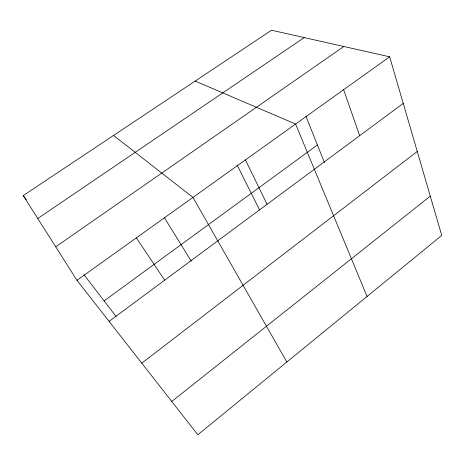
<?xml version="1.0" encoding="UTF-8"?>
<svg xmlns="http://www.w3.org/2000/svg" width="465" height="465" viewBox="0 0 465 465"><rect width="100%" height="100%" fill="white"/><g stroke="black" fill="none" stroke-linecap="round" stroke-linejoin="round"><path stroke-width="0.7" d="M171.759 401.469L430.288 196.125M141.784 363.159L417.262 151.462M109.095 321.379L403.242 103.404M104.119 300.913L317.415 144.964M76.969 280.325L389.658 56.817L441.75 235.43L197.823 434.781L76.969 280.325L23.25 195.579L271.531 30.219L389.658 56.817M55.724 246.805L343.833 46.5M37.781 218.498L304.226 37.584M195.178 81.073L295.601 124.05L367.054 296.478M113.524 135.454L192.969 197.404L286.858 362.02M23.25 195.579L26.313 199.566M83.973 274.675L116.041 316.438M136.367 237.871L164.662 280.197M164.372 217.655L191.278 261.15M237.115 165.011L259.627 210.07M245.427 159.914L267.067 204.309M305.871 116.099L324.425 162.5M343.629 89.716L359.695 135.67"/></g></svg>
